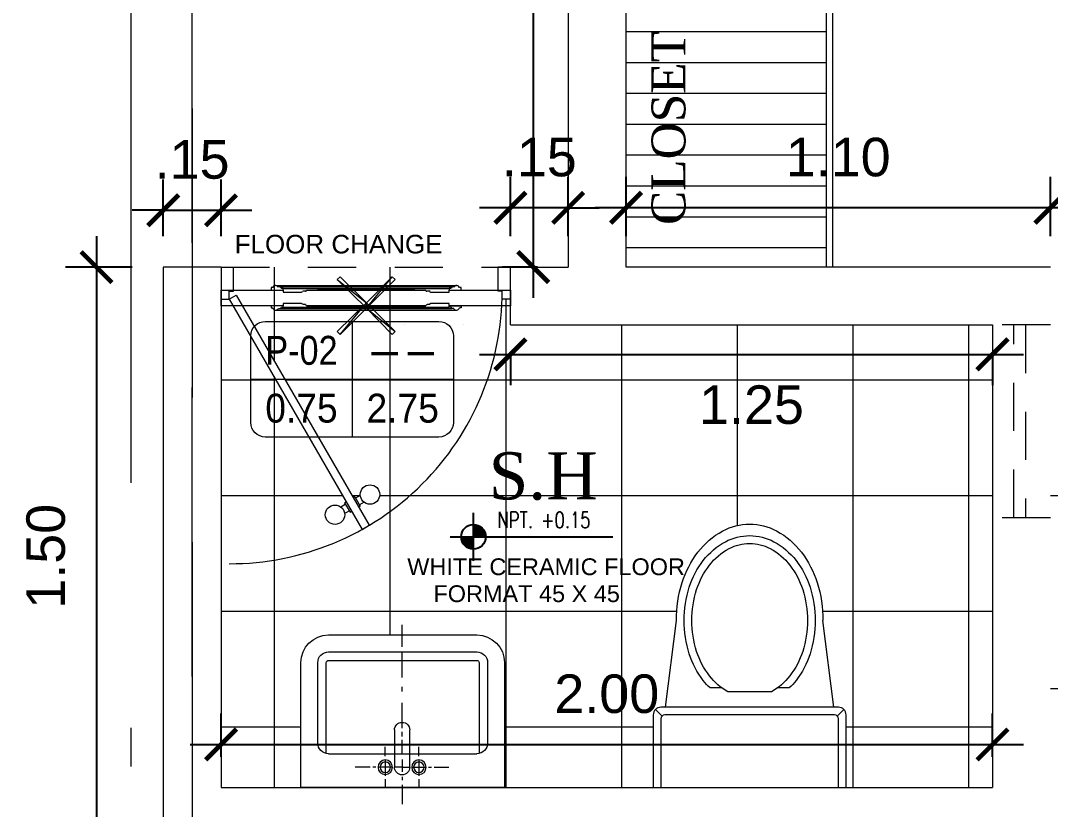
# Model space of a CAD drawing. Header units: millimetres. Extents: x -59 to 123, y 54 to 155.
# Drawn here: x -51.125 to -48.456, y 141.076 to 143.122 of the extents above; entities that cross this region are included whole.
import ezdxf
from ezdxf.enums import TextEntityAlignment as Align

# ---------------------------------------------------------------- set-up
doc = ezdxf.new("R2010")
doc.units = ezdxf.units.MM
for name, pattern in [('ACAD_ISO02W100', [15, 12, -3]), ('CONTINUA', [0]), ('DASHDOT', [25.4, 12.7, -6.35, 0, -6.35]), ('DASHED', [0.75, 0.5, -0.25]), ('HIDDEN2', [0.1875, 0.125, -0.0625])]:
    doc.linetypes.add(name, pattern=pattern)
doc.layers.get('0').update_dxf_attribs({"lineweight": 9})
doc.layers.get('Defpoints').update_dxf_attribs({"lineweight": 0})
for name, color, linetype in [('A-COT', 8, 'Continuous'), ('A-IND niveles', 8, 'Continuous'), ('A-PROY', 8, 'HIDDEN2'), ('A-TEX 010', 7, 'Continuous'), ('TEXTO', 2, 'Continuous')]:
    doc.layers.add(name, color=color, linetype=linetype)
for name, color, linetype, lineweight in [('DET-CORTE', 86, 'Continuous', 50), ('EJES', 6, 'ACAD_ISO02W100', 5), ('HP-Mobiliario', 251, 'Continuous', 0), ('mobiliario', 7, 'Continuous', 0), ('MUROS', 7, 'Continuous', 80), ('pisos', 251, 'Continuous', 0), ('PUERTAS', 7, 'Continuous', 9), ('SANITARIOS', 7, 'Continuous', 5), ('TEXTO1', 7, 'Continuous', 0), ('TEXTOS', 3, 'Continuous', 0), ('VIDRIO', 7, 'Continuous', 5)]:
    doc.layers.add(name, color=color, linetype=linetype, lineweight=lineweight)
doc.styles.add('ARIAL', font='arial.ttf')
doc.styles.add('ROMANS', font='ROMANS.SHX', dxfattribs={"width": 1.35, "height": 0.29})
doc.styles.add('ROMANS 0.75', font='romans.shx', dxfattribs={"width": 0.75})
doc.styles.add('S', font='romand.shx')
doc.styles.add('style1', font='arial.ttf', dxfattribs={"height": 0.1})
doc.styles.add('text100', font='swissek.ttf', dxfattribs={"height": 0.25})
doc.dimstyles.new('luis1', dxfattribs={"dimtxt": 0.1, "dimasz": 0.08, "dimexe": 0.08, "dimexo": 0.08, "dimgap": 0.08, "dimtad": 2, "dimzin": 4, "dimdsep": 46, "dimtxsty": 'style1', "dimblk": 'ARCHTICK', "dimcen": 2, "dimdle": 0.08, "dimclrd": 256, "dimclre": 256, "dimclrt": 256, "dimadec": 0, "dimazin": 1, "dimtfac": 1, "dimtix": 1, "dimtmove": 0, "dimatfit": 3, "dimfxl": 1, "dimtolj": 1, "dimarcsym": 0})

# ---------------------------------------------------------------- blocks, each defined once
blk = doc.blocks.new('CP')
at = {"layer": 'mobiliario'}
for points in [[(25.9, 6.427), (25.9, 6.4749), (25.8947, 6.4749), (25.8947, 6.6355), (25.9351, 6.6355), (25.9351, 6.4749), (25.9298, 6.4749), (25.9298, 6.427)], [(25.883, 6.494), (25.883, 6.2589), (25.883, 6.0249)], [(25.8873, 6.4866), (25.8873, 6.4812), (25.8883, 6.4812), (25.8894, 6.4802), (25.8905, 6.4791), (25.8905, 6.4781), (25.8905, 6.477), (25.8905, 6.4759), (25.8905, 6.4749)], [(25.8905, 6.4749), (25.8947, 6.4749), (25.8947, 6.5057), (25.8894, 6.5057), (25.8894, 6.5015)], [(25.9415, 6.5015), (25.9415, 6.5057), (25.9351, 6.5057), (25.9351, 6.4749), (25.9394, 6.4749), (25.9394, 6.4759), (25.9394, 6.477), (25.9394, 6.4781), (25.9405, 6.4791), (25.9405, 6.4802), (25.9415, 6.4802), (25.9415, 6.4812), (25.9426, 6.4812), (25.9437, 6.4812)], [(25.9437, 6.4812), (25.9437, 6.4866)], [(25.9468, 6.494), (25.9468, 6.2589), (25.9468, 6.0249)], [(25.8873, 6.4812), (25.8873, 6.2589), (25.8873, 6.0376)], [(25.8905, 6.4749), (25.8905, 6.2589), (25.8905, 6.044)], [(25.9394, 6.4749), (25.9394, 6.2589), (25.9394, 6.044)], [(25.9437, 6.4812), (25.9437, 6.2589), (25.9437, 6.0376)], [(25.8947, 6.4142), (25.8947, 6.2589), (25.8947, 6.1047), (25.8947, 6.2589), (25.8947, 6.4142)], [(25.8979, 6.4164), (25.8979, 6.4238)], [(25.933, 6.4238), (25.933, 6.4164)], [(25.9351, 6.4142), (25.9351, 6.2589), (25.9351, 6.1047)], [(25.9351, 6.1334), (25.9351, 6.3855)], [(25.8277, 6.3344), (25.8203, 6.327), (25.9022, 6.2589), (25.8277, 6.3344), (25.8277, 6.3344)], [(25.8203, 6.327), (25.9022, 6.2589), (25.8883, 6.2589), (25.8203, 6.327), (25.8203, 6.327)], [(25.9628, 6.3344), (25.9022, 6.2589), (25.8883, 6.2589), (25.9628, 6.3344), (25.9628, 6.3344)], [(25.9692, 6.327), (25.9628, 6.3344), (25.9022, 6.2589), (25.9692, 6.327), (25.9692, 6.327)], [(25.8883, 6.2589), (25.8277, 6.1844), (25.8203, 6.1919), (25.8883, 6.2589), (25.8883, 6.2589)], [(25.9022, 6.2589), (25.8883, 6.2589), (25.8277, 6.1844), (25.9022, 6.2589), (25.9022, 6.2589)], [(25.9022, 6.2589), (25.8883, 6.2589), (25.9692, 6.1919), (25.9022, 6.2589), (25.9022, 6.2589)], [(25.8883, 6.2589), (25.9692, 6.1919), (25.9628, 6.1844), (25.8883, 6.2589), (25.8883, 6.2589)], [(25.8447, 6.1589), (25.8447, 6.1589)], [(25.9298, 6.0919), (25.9298, 6.044), (25.9351, 6.044), (25.9351, 5.8855), (25.9107, 5.8855), (25.9065, 5.8855), (25.8947, 5.8855), (25.8947, 6.044), (25.9, 6.044), (25.9, 6.0919)], [(25.8979, 6.094), (25.8979, 6.1015)], [(25.933, 6.1015), (25.933, 6.094)], [(25.8873, 6.0323), (25.8873, 6.0376), (25.8883, 6.0376), (25.8894, 6.0376), (25.8894, 6.0387), (25.8905, 6.0398), (25.8905, 6.0408), (25.8905, 6.0419), (25.8905, 6.0429), (25.8905, 6.044)], [(25.8905, 6.044), (25.8947, 6.044), (25.8947, 6.0132), (25.8894, 6.0132), (25.8894, 6.0176)], [(25.9394, 6.044), (25.9351, 6.044), (25.9351, 6.0132), (25.9415, 6.0132), (25.9415, 6.0174)], [(25.9437, 6.0323), (25.9437, 6.0376), (25.9426, 6.0376), (25.9415, 6.0376), (25.9405, 6.0387), (25.9405, 6.0398), (25.9394, 6.0408), (25.9394, 6.0419), (25.9394, 6.0429), (25.9394, 6.044)], [(25.8447, 6.0078), (25.8447, 6.0078)]]:
    blk.add_lwpolyline(points, dxfattribs=at)
for centre, start, end in [((25.891, 6.4945), 101.5369, 239.1395), ((25.891, 6.0254), 120.8203, 258.5038)]:
    blk.add_arc(centre, 0.00798, start, end, dxfattribs=at)
for points in [[(25.9468, 6.4956), (25.9464, 6.4988), (25.9441, 6.5014), (25.941, 6.5022)], [(25.943, 6.4877), (25.9457, 6.4893), (25.9472, 6.4924), (25.9468, 6.4956)], [(25.8942, 6.4142), (25.8957, 6.4142), (25.8968, 6.4154), (25.8968, 6.4169)], [(25.8974, 6.4249), (25.8989, 6.4249), (25.9, 6.4261), (25.9, 6.4275)], [(25.9298, 6.4275), (25.9298, 6.4261), (25.931, 6.4249), (25.9325, 6.4249)], [(25.932, 6.4169), (25.932, 6.4154), (25.9331, 6.4142), (25.9346, 6.4142)], [(25.8968, 6.102), (25.8968, 6.1035), (25.8957, 6.1047), (25.8942, 6.1047)], [(25.9, 6.0924), (25.9, 6.0939), (25.8989, 6.0951), (25.8974, 6.0951)], [(25.9325, 6.0951), (25.931, 6.0951), (25.9298, 6.0939), (25.9298, 6.0924)], [(25.9346, 6.1047), (25.9331, 6.1047), (25.932, 6.1035), (25.932, 6.102)], [(25.941, 6.0177), (25.9441, 6.0186), (25.9464, 6.0212), (25.9468, 6.0243)], [(25.9468, 6.0243), (25.9472, 6.0275), (25.9457, 6.0306), (25.943, 6.0322)]]:
    blk.add_open_spline(points, degree=3, dxfattribs=at)
blk = doc.blocks.new('A$C16406C30')
at = {"layer": 'HP-Mobiliario'}
for p, q in [((0.1885, 0.5), (0, 0.5)), ((0.2026, 0.4941), (0.1856, 0.4771)), ((0.1785, 0.48), (0, 0.48)), ((0.1885, 0.03), (0.1885, 0.47)), ((0.2085, 0.02), (0.2085, 0.48)), ((0.2085, 0.4681), (0.4335, 0.44)), ((0.2585, 0.3218), (0.2585, 0.3528)), ((0.2485, 0.1938), (0.2485, 0.3062)), ((0.2585, 0.1472), (0.2585, 0.1782)), ((0.2085, 0.0319), (0.4335, 0.06)), ((0, 0.02), (0.1785, 0.02)), ((0, 0), (0.1885, 0)), ((0.2026, 0.0059), (0.1856, 0.0229))]:
    blk.add_line(p, q, dxfattribs=at)
for points in [[(0.4335, 0.44, -0.076393), (0.532, 0.4249, -0.086437), (0.6103, 0.3844, -0.105872), (0.6657, 0.3199, -0.125404), (0.6835, 0.25, -0.125404), (0.6657, 0.1801, -0.105872), (0.6103, 0.1156, -0.086437), (0.532, 0.0751, -0.076393), (0.4335, 0.06, -0.076393)], [(0.2585, 0.3528, -0.0362), (0.2779, 0.3702, -0.08725), (0.347, 0.4065, -0.077598), (0.4335, 0.42, -0.077598), (0.52, 0.4065, -0.08725), (0.5891, 0.3702, -0.105601), (0.6378, 0.3127, -0.12364), (0.6535, 0.25, -0.12364), (0.6378, 0.1873, -0.105601), (0.5891, 0.1298, -0.08725), (0.52, 0.0935, -0.077598), (0.4335, 0.08, -0.077598)], [(0.2485, 0.3062, -0.100268), (0.2902, 0.3544, -0.08725), (0.3531, 0.3874, -0.077598), (0.4335, 0.4, -0.077598), (0.5139, 0.3874, -0.08725), (0.5768, 0.3544, -0.105601), (0.6201, 0.3032, -0.12364), (0.6335, 0.25, -0.12364), (0.6201, 0.1968, -0.105601), (0.5768, 0.1456, -0.08725), (0.5139, 0.1126, -0.077598), (0.4335, 0.1, -0.077598)], [(0.4335, 0.1, -0.077598), (0.3531, 0.1126, -0.08725), (0.2902, 0.1456, -0.100268), (0.2485, 0.1938, -0.12364)], [(0.4335, 0.08, -0.077598), (0.347, 0.0935, -0.08725), (0.2779, 0.1298, -0.0362), (0.2585, 0.1472, -0.12364)]]:
    blk.add_lwpolyline(points, format="xyb", dxfattribs=at)
for centre, radius, start, end in [((0.1885, 0.48), 0.02, 0, 90), ((0.1785, 0.47), 0.01, 0, 90), ((0.1785, 0.03), 0.01, 270, 0), ((0.1885, 0.02), 0.02, 270, 0)]:
    blk.add_arc(centre, radius, start, end, dxfattribs=at)
blk = doc.blocks.new('rf67')
at = {"layer": 'PUERTAS', "ltscale": 0.075}
for p, q in [((2984.4541, 394.8959), (2984.4292, 394.895)), ((2984.4585, 394.0686), (2984.4292, 394.895)), ((2984.4834, 394.0695), (2984.4541, 394.8959)), ((2983.711, 394.4797), (2983.7334, 394.4678)), ((2983.7334, 394.4678), (2983.7215, 394.4454)), ((2983.7327, 394.4394), (2983.6977, 394.3735)), ((2983.7215, 394.4454), (2983.7327, 394.4394)), ((2983.6641, 394.3914), (2983.6977, 394.3735)), ((2984.4603, 394.0531), (2984.4253, 393.9872)), ((2984.4834, 394.0695), (2984.4585, 394.0686)), ((2984.4715, 394.0471), (2984.4603, 394.0531)), ((2984.4834, 394.0695), (2984.4715, 394.0471)), ((2984.5059, 394.0576), (2984.4834, 394.0695)), ((2984.459, 393.9693), (2984.4253, 393.9872))]:
    blk.add_line(p, q, dxfattribs=at)
at = {"layer": 'PUERTAS', "ltscale": 0.01}
for p, q in [((2984.4089, 394.8242), (2984.4257, 394.8248)), ((2984.4255, 394.8297), (2984.4315, 394.8299)), ((2984.4267, 394.796), (2984.4255, 394.8297)), ((2984.4625, 394.831), (2984.4565, 394.8308)), ((2984.4637, 394.7974), (2984.4625, 394.831)), ((2984.4794, 394.8268), (2984.4627, 394.8262)), ((2984.4098, 394.8001), (2984.4265, 394.8006)), ((2984.4267, 394.796), (2984.4327, 394.7962)), ((2984.4637, 394.7974), (2984.4577, 394.7971)), ((2984.4803, 394.8026), (2984.4636, 394.802))]:
    blk.add_line(p, q, dxfattribs=at)
for centre in [(2984.5074, 394.8161), (2984.3818, 394.8116)]:
    blk.add_circle(centre, 0.0302, dxfattribs=at)
blk.add_arc((2984.4709, 394.0476), 0.8484, 61.9779, 152.0448, dxfattribs=at)
blk = doc.blocks.new('A$C37766BCA')
blk.add_line((0, 0.1807), (1.2198, 0.1807))
blk.add_lwpolyline([(0.1744, 0), (0.1744, 0.3614)])
at = {"const_width": 0.0923}
for points in [[(0.2206, 0.1807, 0.414214), (0.1744, 0.2269, 0.414214)], [(0.1283, 0.1807, 0.414214), (0.1744, 0.1346)]]:
    blk.add_lwpolyline(points, format="xyb", dxfattribs=at)
blk.add_circle((0.1744, 0.1807), 0.0923)
blk = doc.blocks.new('CUADROVANOS3')
blk.add_lwpolyline([(-0.2625, -0.1125), (-0.2625, 0.1125, -0.414214), (-0.225, 0.15), (0.225, 0.15, -0.414214), (0.2625, 0.1125), (0.2625, -0.1125, -0.414214), (0.225, -0.15), (-0.225, -0.15, -0.414214)], format="xyb", close=True)
for points in [[(0, 0.15), (0, -0.15)], [(-0.2625, 0), (0.2625, 0)]]:
    blk.add_lwpolyline(points)
at = {"layer": 'TEXTOS', "style": 'S', "flags": 8}
for tag, width, p, p2 in [('CODIGO', 1.029412, (-0.225, 0.0375), (-0.0375, 0.0375)), ('ALFEIZAR', 0.739437, (0.0375, 0.0375), (0.225, 0.0375)), ('ANCHO', 0.772059, (-0.225, -0.1125), (-0.0375, -0.1125)), ('ALTO', 0.772059, (0.0375, -0.1125), (0.225, -0.1125))]:
    blk.add_attdef(tag, text='', height=0.075, dxfattribs=dict(at, width=width)).set_placement(p, p2, align=Align.FIT)
blk = doc.blocks.new('LAV-5')
for p, q in [((-0.0015, -0.0076), (-0.0015, 0.043)), ((-0.264, 0), (-0.264, -0.3242)), ((0, 0), (-0.264, 0)), ((-0.0451, -0.0222), (-0.0451, 0.0007)), ((0.264, 0), (0, 0)), ((0.0421, -0.0222), (0.0421, 0.0007)), ((0.264, -0.3242), (0.264, 0)), ((-0.0015, -0.0282), (-0.0015, -0.0196)), ((-0.0015, -0.0282), (-0.0015, -0.0196)), ((-0.0846, -0.0529), (-0.123, -0.0529)), ((-0.07, -0.0529), (-0.0777, -0.0529)), ((-0.0264, -0.0529), (-0.064, -0.0529)), ((-0.0451, -0.0433), (-0.0451, -0.0306)), ((-0.0451, -0.0726), (-0.0451, -0.0433)), ((-0.0015, -0.0529), (-0.0212, -0.0529)), ((-0.0212, -0.1496), (-0.0212, -0.0529)), ((-0.0015, -0.0529), (-0.017, -0.0529)), ((-0.0015, -0.0726), (-0.0015, -0.0409)), ((-0.0015, -0.0726), (-0.0015, -0.0409)), ((-0.0015, -0.0529), (0.0182, -0.0529)), ((-0.0015, -0.0529), (0.014, -0.0529)), ((0.0182, -0.0529), (0.0182, -0.1496)), ((0.0234, -0.0529), (0.061, -0.0529)), ((0.0421, -0.0433), (0.0421, -0.0306)), ((0.0421, -0.0726), (0.0421, -0.0433)), ((0.067, -0.0529), (0.0747, -0.0529)), ((0.0816, -0.0529), (0.12, -0.0529)), ((-0.198, -0.0886), (-0.198, -0.3242)), ((-0.1922, -0.088), (0.1922, -0.088)), ((-0.0451, -0.0812), (-0.0451, -0.106)), ((-0.0011, -0.0863), (-0.0011, -0.124)), ((0.0421, -0.0812), (0.0421, -0.106)), ((0.198, -0.3242), (0.198, -0.0886)), ((-0.22, -0.1158), (-0.22, -0.3242)), ((-0.0011, -0.1326), (-0.0011, -0.1445)), ((0.22, -0.3242), (0.22, -0.1158)), ((-0.0011, -0.1539), (-0.0011, -0.2199)), ((-0.0015, -0.2489), (-0.0015, -0.2618)), ((-0.0015, -0.2857), (-0.0015, -0.3507)), ((-0.1922, -0.33), (0.1922, -0.33)), ((-0.0015, -0.329), (-0.0015, -0.347)), ((-0.1922, -0.352), (0.1922, -0.352)), ((-0.0015, -0.365), (-0.0015, -0.4223)), ((-0.1922, -0.396), (0.1922, -0.396))]:
    blk.add_line(p, q)
for centre, radius in [((-0.0451, -0.0529), 0.0188), ((-0.0451, -0.0529), 0.0137), ((0.0421, -0.0529), 0.0188), ((0.0421, -0.0529), 0.0137)]:
    blk.add_circle(centre, radius)
for centre, radius, start, end in [((-0.0015, -0.0529), 0.0197, 90, 180), ((-0.0015, -0.0529), 0.0197, 0, 90), ((-0.1922, -0.1158), 0.0278, 90, 180), ((0.1922, -0.1158), 0.0278, 0, 90), ((-0.0015, -0.1496), 0.0197, 180, 270), ((-0.0015, -0.1496), 0.0197, 270, 0), ((-0.1922, -0.3242), 0.0718, 180, 270), ((-0.1922, -0.3242), 0.0278, 180, 270), ((-0.1922, -0.3242), 0.00583, 180, 270), ((0.1922, -0.3242), 0.0718, 270, 0), ((0.1922, -0.3242), 0.0278, 270, 0), ((0.1922, -0.3242), 0.00583, 270, 0)]:
    blk.add_arc(centre, radius, start, end)
blk = doc.blocks.new('_ArchTick')
at = {"color": 0, "linetype": 'ByBlock', "const_width": 0.15}
blk.add_lwpolyline([(-0.5, -0.5), (0.5, 0.5)], dxfattribs=at)
blk = doc.blocks.new('*D231')
at = {"layer": 'A-COT', "linetype": 'Continuous', "lineweight": -2, "transparency": 16777216}
for p, q in [((-49.7962, 144.4873), (-49.7962, 142.4023)), ((-49.7856, 144.4073), (-49.8762, 144.4073)), ((-49.7856, 142.4823), (-49.8762, 142.4823))]:
    blk.add_line(p, q, dxfattribs=at)
at = {"layer": 'Defpoints', "color": 0, "linetype": 'CONTINUA', "transparency": 16777216}
for p in [(-49.7056, 144.4073), (-49.7962, 142.4823), (-49.7056, 142.4823)]:
    blk.add_point(p, dxfattribs=at)
at = {"layer": 'A-COT', "linetype": 'CONTINUA', "lineweight": -2, "transparency": 16777216, "xscale": 0.08, "yscale": 0.08, "zscale": 0.08}
for p, rotation in [((-49.7962, 144.4073), 90), ((-49.7962, 142.4823), 270)]:
    blk.add_blockref('_ArchTick', p, dxfattribs=dict(at, rotation=rotation))
at = {"layer": 'A-COT', "linetype": 'CONTINUA', "lineweight": 5, "transparency": 16777216, "insert": (-49.9273, 143.4448), "char_height": 0.1, "attachment_point": 5, "rotation": 90, "style": 'style1'}
blk.add_mtext('\\A1;1.92', dxfattribs=at)
blk = doc.blocks.new('*D246')
at = {"layer": 'A-COT', "linetype": 'Continuous', "lineweight": -2, "transparency": 16777216}
for p, q in [((-50.7556, 142.5623), (-50.7556, 142.7098)), ((-50.6056, 142.5623), (-50.6056, 142.7098)), ((-50.7556, 142.6298), (-50.8356, 142.6298)), ((-50.7556, 142.6298), (-50.6056, 142.6298)), ((-50.6056, 142.6298), (-50.5256, 142.6298))]:
    blk.add_line(p, q, dxfattribs=at)
at = {"layer": 'Defpoints', "color": 0, "linetype": 'CONTINUA', "transparency": 16777216}
for p in [(-50.6056, 142.6298), (-50.7556, 142.4823), (-50.6056, 142.4823)]:
    blk.add_point(p, dxfattribs=at)
at = {"layer": 'A-COT', "linetype": 'CONTINUA', "lineweight": -2, "transparency": 16777216, "xscale": 0.08, "yscale": 0.08, "zscale": 0.08}
blk.add_blockref('_ArchTick', (-50.7556, 142.6298), dxfattribs=at)
at = {"layer": 'A-COT', "linetype": 'CONTINUA', "lineweight": -2, "transparency": 16777216, "xscale": 0.08, "yscale": 0.08, "zscale": 0.08, "rotation": 180}
blk.add_blockref('_ArchTick', (-50.6056, 142.6298), dxfattribs=at)
at = {"layer": 'A-COT', "linetype": 'CONTINUA', "lineweight": 5, "transparency": 16777216, "insert": (-50.6806, 142.7609), "char_height": 0.1, "attachment_point": 5, "style": 'style1'}
blk.add_mtext('\\A1;.15', dxfattribs=at)
blk = doc.blocks.new('*D247')
at = {"layer": 'A-COT', "linetype": 'Continuous', "lineweight": -2, "transparency": 16777216}
for p, q in [((-49.8554, 142.5623), (-49.8554, 142.7161)), ((-49.7056, 142.5623), (-49.7056, 142.7161)), ((-49.8554, 142.6361), (-49.9354, 142.6361)), ((-49.7056, 142.6361), (-49.8554, 142.6361)), ((-49.7056, 142.6361), (-49.6256, 142.6361))]:
    blk.add_line(p, q, dxfattribs=at)
at = {"layer": 'Defpoints', "color": 0, "linetype": 'CONTINUA', "transparency": 16777216}
for p in [(-49.8554, 142.6361), (-49.8554, 142.4823), (-49.7056, 142.4823)]:
    blk.add_point(p, dxfattribs=at)
at = {"layer": 'A-COT', "linetype": 'CONTINUA', "lineweight": -2, "transparency": 16777216, "xscale": 0.08, "yscale": 0.08, "zscale": 0.08}
blk.add_blockref('_ArchTick', (-49.8554, 142.6361), dxfattribs=at)
at = {"layer": 'A-COT', "linetype": 'CONTINUA', "lineweight": -2, "transparency": 16777216, "xscale": 0.08, "yscale": 0.08, "zscale": 0.08, "rotation": 180}
blk.add_blockref('_ArchTick', (-49.7056, 142.6361), dxfattribs=at)
at = {"layer": 'A-COT', "linetype": 'CONTINUA', "lineweight": 5, "transparency": 16777216, "insert": (-49.7805, 142.7671), "char_height": 0.1, "attachment_point": 5, "style": 'style1'}
blk.add_mtext('\\A1;.15', dxfattribs=at)
blk = doc.blocks.new('*D248')
at = {"layer": 'A-COT', "linetype": 'Continuous', "lineweight": -2, "transparency": 16777216}
for p, q in [((-49.9354, 142.256), (-48.5256, 142.256)), ((-49.8554, 142.256), (-49.8554, 142.176)), ((-48.6056, 142.256), (-48.6056, 142.176))]:
    blk.add_line(p, q, dxfattribs=at)
at = {"layer": 'Defpoints', "color": 0, "linetype": 'CONTINUA', "transparency": 16777216}
for p in [(-49.8554, 142.3323), (-48.6056, 142.3323), (-48.6056, 142.256)]:
    blk.add_point(p, dxfattribs=at)
at = {"layer": 'A-COT', "linetype": 'CONTINUA', "lineweight": -2, "transparency": 16777216, "xscale": 0.08, "yscale": 0.08, "zscale": 0.08, "rotation": 180}
blk.add_blockref('_ArchTick', (-49.8554, 142.256), dxfattribs=at)
at = {"layer": 'A-COT', "linetype": 'CONTINUA', "lineweight": -2, "transparency": 16777216, "xscale": 0.08, "yscale": 0.08, "zscale": 0.08}
blk.add_blockref('_ArchTick', (-48.6056, 142.256), dxfattribs=at)
at = {"layer": 'A-COT', "linetype": 'CONTINUA', "lineweight": 5, "transparency": 16777216, "insert": (-49.2305, 142.1249), "char_height": 0.1, "attachment_point": 5, "style": 'style1'}
blk.add_mtext('\\A1;1.25', dxfattribs=at)
blk = doc.blocks.new('*D249')
at = {"layer": 'A-COT', "linetype": 'Continuous', "lineweight": -2, "transparency": 16777216}
for p, q in [((-49.5556, 142.5623), (-49.5556, 142.7161)), ((-48.4556, 142.5623), (-48.4556, 142.7161)), ((-48.3756, 142.6361), (-49.6356, 142.6361))]:
    blk.add_line(p, q, dxfattribs=at)
at = {"layer": 'Defpoints', "color": 0, "linetype": 'CONTINUA', "transparency": 16777216}
for p in [(-49.5556, 142.6361), (-49.5556, 142.4823), (-48.4556, 142.4823)]:
    blk.add_point(p, dxfattribs=at)
at = {"layer": 'A-COT', "linetype": 'CONTINUA', "lineweight": -2, "transparency": 16777216, "xscale": 0.08, "yscale": 0.08, "zscale": 0.08, "rotation": 180}
blk.add_blockref('_ArchTick', (-49.5556, 142.6361), dxfattribs=at)
at = {"layer": 'A-COT', "linetype": 'CONTINUA', "lineweight": -2, "transparency": 16777216, "xscale": 0.08, "yscale": 0.08, "zscale": 0.08}
blk.add_blockref('_ArchTick', (-48.4556, 142.6361), dxfattribs=at)
at = {"layer": 'A-COT', "linetype": 'CONTINUA', "lineweight": 5, "transparency": 16777216, "insert": (-49.0056, 142.7671), "char_height": 0.1, "attachment_point": 5, "style": 'style1'}
blk.add_mtext('\\A1;1.10', dxfattribs=at)
blk = doc.blocks.new('*D251')
at = {"layer": 'A-COT', "linetype": 'Continuous', "lineweight": -2, "transparency": 16777216}
for p, q in [((-50.6056, 141.2123), (-50.6056, 141.3242)), ((-48.6056, 141.2123), (-48.6056, 141.3242)), ((-50.6856, 141.2442), (-48.5256, 141.2442))]:
    blk.add_line(p, q, dxfattribs=at)
at = {"layer": 'Defpoints', "color": 0, "linetype": 'CONTINUA', "transparency": 16777216}
for p in [(-48.6056, 141.2442), (-50.6056, 141.1323), (-48.6056, 141.1323)]:
    blk.add_point(p, dxfattribs=at)
at = {"layer": 'A-COT', "linetype": 'CONTINUA', "lineweight": -2, "transparency": 16777216, "xscale": 0.08, "yscale": 0.08, "zscale": 0.08, "rotation": 180}
blk.add_blockref('_ArchTick', (-50.6056, 141.2442), dxfattribs=at)
at = {"layer": 'A-COT', "linetype": 'CONTINUA', "lineweight": -2, "transparency": 16777216, "xscale": 0.08, "yscale": 0.08, "zscale": 0.08}
blk.add_blockref('_ArchTick', (-48.6056, 141.2442), dxfattribs=at)
at = {"layer": 'A-COT', "linetype": 'CONTINUA', "lineweight": 5, "transparency": 16777216, "insert": (-49.6056, 141.3752), "char_height": 0.1, "attachment_point": 5, "style": 'style1'}
blk.add_mtext('\\A1;2.00', dxfattribs=at)
blk = doc.blocks.new('*D253')
at = {"layer": 'A-COT', "linetype": 'Continuous', "lineweight": -2, "transparency": 16777216}
for p, q in [((-50.9285, 142.5623), (-50.9285, 140.9023)), ((-50.8356, 142.4823), (-51.0085, 142.4823)), ((-50.8356, 140.9823), (-51.0085, 140.9823))]:
    blk.add_line(p, q, dxfattribs=at)
at = {"layer": 'Defpoints', "color": 0, "linetype": 'CONTINUA', "transparency": 16777216}
for p in [(-50.7556, 142.4823), (-50.9285, 140.9823), (-50.7556, 140.9823)]:
    blk.add_point(p, dxfattribs=at)
at = {"layer": 'A-COT', "linetype": 'CONTINUA', "lineweight": -2, "transparency": 16777216, "xscale": 0.08, "yscale": 0.08, "zscale": 0.08}
for p, rotation in [((-50.9285, 142.4823), 90), ((-50.9285, 140.9823), 270)]:
    blk.add_blockref('_ArchTick', p, dxfattribs=dict(at, rotation=rotation))
at = {"layer": 'A-COT', "linetype": 'CONTINUA', "lineweight": 5, "transparency": 16777216, "insert": (-51.0596, 141.7323), "char_height": 0.1, "attachment_point": 5, "rotation": 90, "style": 'style1'}
blk.add_mtext('\\A1;1.50', dxfattribs=at)

msp = doc.modelspace()

# ---------------------------------------------------------------- hatches: boundary and pattern name
at = {"layer": 'mobiliario', "lineweight": 5}
h = msp.add_hatch(dxfattribs=at)
h.set_pattern_fill('_USER', color=256, scale=0.08, pattern_type=0)
h.set_pattern_definition([(360, (1.78915, 321.333084), (1e-17, 0.08), [])])
h.paths.add_polyline_path([(-49.5556, 142.4823), (-49.0356, 142.4823), (-49.0356, 143.3948), (-49.0206, 143.3948), (-49.0206, 144.3073), (-49.5556, 144.3073)])
at = {"layer": 'pisos', "lineweight": 5}
h = msp.add_hatch(dxfattribs=at)
h.set_pattern_fill('_USER', color=256, scale=0.3, angle=90, double=1, pattern_type=0)
h.set_pattern_definition([(90, (-123.96696, 144.88946), (-0.3, 2e-17), []), (180, (-123.96696, 144.88946), (-4e-17, -0.3), [])])
h.paths.add_polyline_path([(-49.8766, 142.4201), (-49.8872, 142.4201), (-49.8872, 142.4823), (-50.5737, 142.4823), (-50.5737, 142.4201), (-50.5843, 142.4201), (-50.5843, 142.3989), (-50.5662, 142.4094), (-50.2629, 141.8839), (-50.2586, 141.8864), (-50.2566, 141.8831), (-50.2445, 141.8901, -1.050106), (-50.1943, 141.8925, -0.620259), (-50.2347, 141.8725), (-50.2466, 141.8656), (-50.2445, 141.8621), (-50.2217, 141.8126, 0.264315)])
h.paths.add_polyline_path([(-48.6056, 142.3323), (-49.8554, 142.3323), (-49.8554, 142.3989), (-49.8769, 142.3989, -0.256322), (-50.2217, 141.8126, -0.006911), (-50.2386, 141.8028), (-50.2397, 141.8022), (-50.2669, 141.8492), (-50.2712, 141.8467), (-50.2733, 141.8502), (-50.2851, 141.8433, -0.031911), (-50.2849, 141.8401, -1), (-50.3353, 141.8401, -0.60997), (-50.2954, 141.8606), (-50.2834, 141.8676), (-50.2853, 141.871), (-50.2809, 141.8735), (-50.5843, 142.3989), (-50.6056, 142.3989), (-50.6056, 141.1323), (-50.3987, 141.1323), (-50.3987, 141.4564, -0.414214), (-50.3269, 141.5283), (-49.9425, 141.5283, -0.414214), (-49.8707, 141.4564), (-49.8707, 141.1323), (-49.4852, 141.1323), (-49.4852, 141.3208, -0.414214), (-49.4652, 141.3408), (-49.4533, 141.3408), (-49.4252, 141.5658, -0.076393), (-49.41, 141.6642, -0.086437), (-49.3695, 141.7426, -0.105872), (-49.305, 141.798, -0.125404), (-49.2352, 141.8158, -0.125404), (-49.1653, 141.798, -0.105872), (-49.1008, 141.7426, -0.086437), (-49.0603, 141.6642, -0.076393), (-49.0452, 141.5658), (-49.017, 141.3408), (-49.0052, 141.3408, -0.414214), (-48.9852, 141.3208), (-48.9852, 141.1323), (-48.6056, 141.1323)])
h = msp.add_hatch(dxfattribs=at)
h.set_pattern_fill('_USER', color=256, scale=0.5, angle=90, double=1, pattern_type=0)
h.set_pattern_definition([(90, (-123.96696, 144.88946), (-0.5, 3e-17), []), (180, (-123.96696, 144.88946), (-6e-17, -0.5), [])])
h.paths.add_polyline_path([(-46.4056, 142.3323), (-46.8556, 142.3323), (-48.4556, 142.3323), (-47.4306, 141.2323)])
h.paths.add_polyline_path([(-47.0056, 140.7762), (-47.4306, 141.2323), (-48.4556, 140.1323), (-47.4606, 140.1323), (-47.4606, 140.2685, -0.414214), (-47.4231, 140.306), (-47.0056, 140.306)])
h.paths.add_polyline_path([(-47.1981, 140.306), (-47.4231, 140.306, 0.414214), (-47.4606, 140.2685), (-47.4606, 140.156), (-47.1981, 140.156)], flags=17)
h.paths.add_polyline_path([(-47.0056, 140.306), (-47.1981, 140.306), (-47.1981, 140.156), (-47.0056, 140.156)], flags=17)
h.paths.add_polyline_path([(-47.4306, 141.2323), (-48.4556, 142.3323), (-48.4556, 140.1323)])
h.paths.add_polyline_path([(-46.4056, 142.3323), (-47.4306, 141.2323), (-47.0056, 140.7762), (-47.0056, 140.8823), (-46.4056, 140.8823)])
h.paths.add_polyline_path([(-47.0056, 139.8823), (-47.4606, 139.8823), (-47.4606, 139.9823), (-47.0056, 139.9823), (-47.0056, 140.006), (-47.4231, 140.006, -0.414214), (-47.4606, 140.0435), (-47.4606, 140.1323), (-48.4556, 140.1323), (-48.4556, 139.6323), (-48.6056, 139.6323), (-48.6056, 140.9823), (-49.6554, 140.9823), (-49.6554, 139.7823), (-49.6554, 139.6823), (-50.7556, 139.6823), (-50.7556, 138.7823), (-50.6056, 138.7823), (-50.6056, 137.8323), (-50.523, 137.8323), (-50.523, 137.8714), (-50.5659, 137.8714), (-50.5659, 138.4362), (-50.545, 138.4362), (-50.545, 138.4574), (-50.5659, 138.4574), (-50.5659, 138.4946), (-50.245, 138.4946), (-50.245, 138.5198), (-50.03, 138.5198), (-50.03, 138.4946), (-49.9859, 138.4946), (-49.9859, 138.4574), (-50.0067, 138.4574), (-50.0067, 138.4362), (-49.9859, 138.4362), (-49.9859, 137.8714), (-50.0323, 137.8714), (-50.0323, 137.8323), (-49.7557, 137.8323), (-49.7557, 138.4323), (-48.3256, 138.4323), (-48.3256, 138.4723), (-47.8856, 138.4723), (-47.8856, 138.4323), (-47.8056, 138.4323), (-47.0056, 138.4323)])
h.paths.add_polyline_path([(-50.0554, 140.9823), (-50.7556, 140.9823), (-50.7556, 139.7823), (-50.0554, 139.7823)])
h.paths.add_polyline_path([(-50.4363, 140.2254), (-50.4374, 140.2242), (-50.4367, 140.2235)], flags=0)
h.paths.add_polyline_path([(-50.3905, 139.8648), (-50.407, 139.8725, 0.019578)], flags=16)
h.paths.add_polyline_path([(-50.3907, 140.2953), (-50.3821, 140.2965, 0.131652)], flags=16)
h.paths.add_polyline_path([(-50.4383, 140.2684), (-50.4231, 140.2786), (-50.4072, 140.2876), (-50.3985, 140.2888), (-50.3821, 140.2965), (-50.3741, 140.2932), (-50.3688, 140.2864), (-50.3677, 140.2779), (-50.371, 140.2699), (-50.3778, 140.2646), (-50.392, 140.258), (-50.4056, 140.2503), (-50.4167, 140.2428), (-50.4247, 140.2364), (-50.4363, 140.2254), (-50.4441, 140.2168), (-50.4266, 140.1992, 0.5), (-50.4171, 140.1898), (-50.4011, 140.1737, 0.161528), (-50.4338, 140.0851), (-50.4255, 140.0851, -0.94524), (-50.4249, 140.0751), (-50.4337, 140.0751, 0.161565), (-50.401, 139.9864), (-50.3927, 139.9948, -1.057933), (-50.3852, 139.9881), (-50.408, 139.9653, 0.171573), (-50.4099, 139.9613, -0.353553), (-50.4173, 139.9538, 0.171573), (-50.4213, 139.9519), (-50.4366, 139.9366), (-50.4362, 139.9347), (-50.4245, 139.9237), (-50.4165, 139.9173), (-50.4054, 139.9099), (-50.3918, 139.9022), (-50.3776, 139.8956, -0.767327), (-50.3819, 139.8637), (-50.3983, 139.8713), (-50.407, 139.8725), (-50.4229, 139.8815), (-50.4381, 139.8917), (-50.4524, 139.903), (-50.4658, 139.9154), (-50.4782, 139.9289), (-50.4895, 139.9432), (-50.4996, 139.9584), (-50.5085, 139.9744), (-50.5161, 139.991), (-50.5224, 140.0081), (-50.5274, 140.0257), (-50.531, 140.0436), (-50.5331, 140.0618), (-50.5338, 140.08), (-50.5331, 140.0983), (-50.531, 140.1164), (-50.5275, 140.1343), (-50.5225, 140.1519), (-50.5162, 140.1691), (-50.5086, 140.1857), (-50.4997, 140.2016), (-50.4896, 140.2168), (-50.4783, 140.2312), (-50.466, 140.2446), (-50.4526, 140.2571)], flags=16)
h.paths.add_polyline_path([(-50.4434, 140.2583), (-50.4292, 140.2697), (-50.4142, 140.2799), (-50.3985, 140.2888), (-50.3901, 140.2858), (-50.3842, 140.2792), (-50.3825, 140.2709), (-50.3862, 140.2608, 0.042767), (-50.4157, 140.2436), (-50.4247, 140.2364), (-50.4309, 140.2318, 0.027095), (-50.4465, 140.2168), (-50.447, 140.2136), (-50.4568, 140.2009), (-50.4656, 140.1875), (-50.4733, 140.1734), (-50.4799, 140.1587), (-50.4854, 140.1436), (-50.4897, 140.128), (-50.4927, 140.1122), (-50.4946, 140.0962), (-50.4952, 140.08), (-50.4946, 140.0639), (-50.4927, 140.0479), (-50.4896, 140.032), (-50.4853, 140.0165), (-50.4798, 140.0013), (-50.4732, 139.9867), (-50.4655, 139.9726), (-50.4567, 139.9592), (-50.4469, 139.9465), (-50.4362, 139.9347), (-50.4245, 139.9237), (-50.4155, 139.9165, 0.044183), (-50.385, 139.8988), (-50.3708, 139.8903), (-50.3675, 139.8823), (-50.3687, 139.8738), (-50.3739, 139.8669), (-50.3899, 139.8744), (-50.3983, 139.8713), (-50.414, 139.8802), (-50.429, 139.8904), (-50.4432, 139.9018), (-50.4565, 139.9143), (-50.4687, 139.9278), (-50.4799, 139.9422), (-50.4899, 139.9575), (-50.4987, 139.9736), (-50.5063, 139.9903), (-50.5125, 140.0075), (-50.5174, 140.0253), (-50.5209, 140.0433), (-50.5231, 140.0616), (-50.5238, 140.08), (-50.5231, 140.0984), (-50.521, 140.1167), (-50.5175, 140.1348), (-50.5126, 140.1525), (-50.5063, 140.1698), (-50.4988, 140.1865), (-50.49, 140.2026), (-50.48, 140.2179), (-50.4688, 140.2323), (-50.4566, 140.2458)], flags=0)
h.paths.add_polyline_path([(-50.4338, 140.2558), (-50.42, 140.267), (-50.4054, 140.277), (-50.399, 140.2707), (-50.3967, 140.2628), (-50.3991, 140.2553), (-50.4123, 140.2464), (-50.4103, 140.2535), (-50.4231, 140.2431), (-50.435, 140.2317), (-50.4461, 140.2194), (-50.4542, 140.2087), (-50.447, 140.2136), (-50.4568, 140.2009), (-50.4656, 140.1875), (-50.4733, 140.1734), (-50.4799, 140.1587), (-50.4854, 140.1436), (-50.4897, 140.128), (-50.4927, 140.1122), (-50.4946, 140.0962), (-50.4952, 140.08), (-50.4946, 140.0639), (-50.4927, 140.0479), (-50.4896, 140.032), (-50.4853, 140.0165), (-50.4798, 140.0013), (-50.4732, 139.9867), (-50.4655, 139.9726), (-50.4567, 139.9592), (-50.4469, 139.9465), (-50.4541, 139.9513), (-50.4462, 139.9411), (-50.4444, 139.9429), (-50.4459, 139.9407), (-50.4349, 139.9284), (-50.4229, 139.917), (-50.4101, 139.9066), (-50.4121, 139.9138), (-50.399, 139.9048), (-50.3851, 139.897), (-50.3823, 139.8892), (-50.384, 139.881), (-50.3899, 139.8744), (-50.4052, 139.8831), (-50.4198, 139.8931), (-50.4336, 139.9043), (-50.4465, 139.9166), (-50.4584, 139.9298), (-50.4693, 139.9441), (-50.479, 139.9592), (-50.4876, 139.975), (-50.495, 139.9915), (-50.501, 140.0085), (-50.5058, 140.026), (-50.5092, 140.0438), (-50.5113, 140.0619), (-50.512, 140.08), (-50.5113, 140.0982), (-50.5093, 140.1162), (-50.5058, 140.1341), (-50.5011, 140.1515), (-50.495, 140.1686), (-50.4877, 140.1851), (-50.4791, 140.2009), (-50.4694, 140.216), (-50.4585, 140.2302), (-50.4466, 140.2435)], flags=0)
h.paths.add_polyline_path([(-50.4363, 140.7983), (-50.4374, 140.797), (-50.4367, 140.7963)], flags=0)
h.paths.add_polyline_path([(-50.3905, 140.4377), (-50.407, 140.4454, 0.019578)], flags=16)
h.paths.add_polyline_path([(-50.3907, 140.8682), (-50.3821, 140.8693, 0.131652)], flags=16)
h.paths.add_polyline_path([(-50.4381, 140.4645), (-50.4524, 140.4759), (-50.4658, 140.4883), (-50.4782, 140.5017), (-50.4895, 140.5161), (-50.4996, 140.5313), (-50.5085, 140.5472), (-50.5161, 140.5638), (-50.5224, 140.581), (-50.5274, 140.5985), (-50.531, 140.6165), (-50.5331, 140.6346), (-50.5338, 140.6529), (-50.5331, 140.6711), (-50.531, 140.6892), (-50.5275, 140.7072), (-50.5225, 140.7248), (-50.5162, 140.7419), (-50.5086, 140.7585), (-50.4997, 140.7745), (-50.4896, 140.7897), (-50.4783, 140.804), (-50.466, 140.8175), (-50.4526, 140.8299), (-50.4383, 140.8413), (-50.4231, 140.8515), (-50.4072, 140.8605), (-50.3985, 140.8617), (-50.3821, 140.8693), (-50.3741, 140.8661), (-50.3688, 140.8592), (-50.3677, 140.8507), (-50.371, 140.8427), (-50.3778, 140.8374), (-50.392, 140.8308), (-50.4056, 140.8231), (-50.4167, 140.8157), (-50.4247, 140.8092), (-50.4363, 140.7983), (-50.4441, 140.7896), (-50.4266, 140.772, 0.5), (-50.4171, 140.7626), (-50.4011, 140.7465, 0.161528), (-50.4338, 140.6579), (-50.4255, 140.6579, -0.94524), (-50.4249, 140.6479), (-50.4337, 140.6479, 0.161565), (-50.401, 140.5593), (-50.3927, 140.5676, -1.057933), (-50.3852, 140.561), (-50.408, 140.5381, 0.171573), (-50.4099, 140.5341, -0.353553), (-50.4173, 140.5267, 0.171573), (-50.4213, 140.5248), (-50.4366, 140.5095), (-50.4362, 140.5075), (-50.4245, 140.4966), (-50.4165, 140.4901), (-50.4054, 140.4827), (-50.3918, 140.475), (-50.3776, 140.4684, -0.767327), (-50.3819, 140.4365), (-50.3983, 140.4442), (-50.407, 140.4454), (-50.4229, 140.4543)], flags=16)
h.paths.add_polyline_path([(-50.4432, 140.4746), (-50.4565, 140.4871), (-50.4687, 140.5006), (-50.4799, 140.515), (-50.4899, 140.5303), (-50.4987, 140.5464), (-50.5063, 140.5631), (-50.5125, 140.5804), (-50.5174, 140.5981), (-50.5209, 140.6162), (-50.5231, 140.6345), (-50.5238, 140.6529), (-50.5231, 140.6713), (-50.521, 140.6895), (-50.5175, 140.7076), (-50.5126, 140.7253), (-50.5063, 140.7426), (-50.4988, 140.7593), (-50.49, 140.7754), (-50.48, 140.7907), (-50.4688, 140.8052), (-50.4566, 140.8187), (-50.4434, 140.8312), (-50.4292, 140.8425), (-50.4142, 140.8527), (-50.3985, 140.8617), (-50.3901, 140.8586), (-50.3842, 140.852), (-50.3825, 140.8438), (-50.3862, 140.8337, 0.042767), (-50.4157, 140.8165), (-50.4247, 140.8092), (-50.4309, 140.8046, 0.027095), (-50.4465, 140.7897), (-50.447, 140.7864), (-50.4568, 140.7738), (-50.4656, 140.7603), (-50.4733, 140.7462), (-50.4799, 140.7316), (-50.4854, 140.7164), (-50.4897, 140.7009), (-50.4927, 140.685), (-50.4946, 140.669), (-50.4952, 140.6529), (-50.4946, 140.6367), (-50.4927, 140.6207), (-50.4896, 140.6049), (-50.4853, 140.5893), (-50.4798, 140.5742), (-50.4732, 140.5595), (-50.4655, 140.5454), (-50.4567, 140.532), (-50.4469, 140.5194), (-50.4362, 140.5075), (-50.4245, 140.4966), (-50.4155, 140.4893, 0.044183), (-50.385, 140.4717), (-50.3708, 140.4631), (-50.3675, 140.4552), (-50.3687, 140.4466), (-50.3739, 140.4398), (-50.3899, 140.4472), (-50.3983, 140.4442), (-50.414, 140.4531), (-50.429, 140.4633)], flags=0)
h.paths.add_polyline_path([(-50.4336, 140.4771), (-50.4465, 140.4894), (-50.4584, 140.5027), (-50.4693, 140.5169), (-50.479, 140.532), (-50.4876, 140.5478), (-50.495, 140.5643), (-50.501, 140.5813), (-50.5058, 140.5988), (-50.5092, 140.6167), (-50.5113, 140.6347), (-50.512, 140.6529), (-50.5113, 140.671), (-50.5093, 140.6891), (-50.5058, 140.7069), (-50.5011, 140.7244), (-50.495, 140.7414), (-50.4877, 140.7579), (-50.4791, 140.7738), (-50.4694, 140.7888), (-50.4585, 140.8031), (-50.4466, 140.8164), (-50.4338, 140.8287), (-50.42, 140.8398), (-50.4054, 140.8498), (-50.399, 140.8436), (-50.3967, 140.8356), (-50.3991, 140.8281), (-50.4123, 140.8192), (-50.4103, 140.8263), (-50.4231, 140.816), (-50.435, 140.8046), (-50.4461, 140.7922), (-50.4542, 140.7816), (-50.447, 140.7864), (-50.4568, 140.7738), (-50.4656, 140.7603), (-50.4733, 140.7462), (-50.4799, 140.7316), (-50.4854, 140.7164), (-50.4897, 140.7009), (-50.4927, 140.685), (-50.4946, 140.669), (-50.4952, 140.6529), (-50.4946, 140.6367), (-50.4927, 140.6207), (-50.4896, 140.6049), (-50.4853, 140.5893), (-50.4798, 140.5742), (-50.4732, 140.5595), (-50.4655, 140.5454), (-50.4567, 140.532), (-50.4469, 140.5194), (-50.4541, 140.5242), (-50.4462, 140.5139), (-50.4444, 140.5157), (-50.4459, 140.5135), (-50.4349, 140.5012), (-50.4229, 140.4898), (-50.4101, 140.4795), (-50.4121, 140.4866), (-50.399, 140.4777), (-50.3851, 140.4698), (-50.3823, 140.4621), (-50.384, 140.4538), (-50.3899, 140.4472), (-50.4052, 140.456), (-50.4198, 140.466)], flags=0)
h.paths.add_polyline_path([(-50.4607, 140.2117), (-50.4562, 140.2062), (-50.4652, 140.1922), (-50.4731, 140.1775), (-50.48, 140.1622), (-50.4856, 140.1464), (-50.49, 140.1302), (-50.4932, 140.1136), (-50.4951, 140.0969), (-50.4957, 140.08), (-50.4951, 140.0632), (-50.4931, 140.0464), (-50.49, 140.0299), (-50.4855, 140.0137), (-50.4799, 139.9979), (-50.4731, 139.9826), (-50.4651, 139.9679), (-50.456, 139.9539), (-50.4606, 139.9484), (-50.47, 139.963), (-50.4783, 139.9783), (-50.4854, 139.9943), (-50.4912, 140.0108), (-50.4958, 140.0277), (-50.4991, 140.045), (-50.5011, 140.0624), (-50.5018, 140.08), (-50.5011, 140.0976), (-50.4992, 140.1151), (-50.4959, 140.1324), (-50.4913, 140.1493), (-50.4854, 140.1658), (-50.4784, 140.1818), (-50.4701, 140.1971)], flags=0)
h.paths.add_polyline_path([(-50.4129, 140.4719), (-50.4101, 140.4795), (-50.3965, 140.4702), (-50.3988, 140.4623)], flags=0)
h.paths.add_polyline_path([(-50.4606, 140.5212), (-50.47, 140.5358), (-50.4783, 140.5511), (-50.4854, 140.5671), (-50.4912, 140.5836), (-50.4958, 140.6005), (-50.4991, 140.6178), (-50.5011, 140.6353), (-50.5018, 140.6529), (-50.5011, 140.6705), (-50.4992, 140.6879), (-50.4959, 140.7052), (-50.4913, 140.7221), (-50.4854, 140.7386), (-50.4784, 140.7546), (-50.4701, 140.77), (-50.4607, 140.7846), (-50.4562, 140.779), (-50.4652, 140.765), (-50.4731, 140.7503), (-50.48, 140.735), (-50.4856, 140.7192), (-50.49, 140.703), (-50.4932, 140.6865), (-50.4951, 140.6697), (-50.4957, 140.6529), (-50.4951, 140.636), (-50.4931, 140.6193), (-50.49, 140.6027), (-50.4855, 140.5865), (-50.4799, 140.5707), (-50.4731, 140.5554), (-50.4651, 140.5407), (-50.456, 140.5267)], flags=0)
h.paths.add_polyline_path([(-50.1672, 140.0801, -1), (-50.4005, 140.0801, -1)], flags=16)
h.paths.add_polyline_path([(-50.4005, 140.6529, -1), (-50.1672, 140.6529, -1)], flags=16)
h.paths.add_polyline_path([(-50.4101, 139.9066), (-50.3965, 139.8974), (-50.3988, 139.8894), (-50.4129, 139.8991)], flags=0)

# ---------------------------------------------------------------- linework, layer by layer
at = {"layer": 'A-PROY', "lineweight": 5}
for p, q in [((-50.6054, 142.4823), (-49.8554, 142.4823)), ((-48.4556, 142.3323), (-48.6056, 142.3323)), ((-48.4556, 142.3323), (-48.6056, 142.3323)), ((-48.5504, 141.8323), (-48.5504, 142.3323)), ((-48.52, 142.3323), (-48.52, 141.8323)), ((-48.4556, 141.8323), (-48.6056, 141.8323))]:
    msp.add_line(p, q, dxfattribs=at)
at = {"layer": 'DET-CORTE', "linetype": 'DASHDOT', "lineweight": 5, "ltscale": 0.1}
msp.add_line((-50.8394, 151.1124), (-50.8394, 130.3989), dxfattribs=at)
at = {"layer": 'EJES', "linetype": 'DASHED', "lineweight": 5, "ltscale": 1.5}
for p, q in [((-50.6806, 151.8941), (-50.6806, 130.7352)), ((-50.6806, 151.8941), (-50.6806, 130.7352)), ((-50.6806, 130.1705), (-50.6806, 151.3293)), ((-50.6806, 130.1705), (-50.6806, 151.3293))]:
    msp.add_line(p, q, dxfattribs=at)
at = {"layer": 'MUROS', "linetype": 'CONTINUA', "lineweight": 5}
for p, q in [((-49.7056, 144.4073), (-49.7056, 142.4823)), ((-49.5556, 142.4823), (-49.5556, 144.3073)), ((-50.7556, 142.4823), (-50.7556, 140.9823)), ((-50.6056, 142.4823), (-50.6056, 141.1323)), ((-49.8554, 142.3323), (-49.8554, 142.4823)), ((-49.8554, 142.4823), (-49.7056, 142.4823))]:
    msp.add_line(p, q, dxfattribs=at)
at = {"layer": 'MUROS', "lineweight": 5}
for p, q in [((-50.6056, 142.4823), (-50.7556, 142.4823)), ((-48.4556, 142.4823), (-49.5556, 142.4823)), ((-48.4556, 142.4823), (-49.1056, 142.4823)), ((-49.8554, 142.3323), (-48.6056, 142.3323)), ((-48.6056, 142.3323), (-48.6056, 141.1323)), ((-50.6056, 141.1323), (-48.6056, 141.1323))]:
    msp.add_line(p, q, dxfattribs=at)
at = {"layer": 'VIDRIO', "lineweight": 5}
for p, q in [((-49.0206, 144.3073), (-49.0206, 142.4823)), ((-49.0356, 142.4823), (-49.0356, 143.3948))]:
    msp.add_line(p, q, dxfattribs=at)

# ---------------------------------------------------------------- block references
at = {"lineweight": 5, "xscale": 1.000145369431387, "yscale": 1.000145369431387, "zscale": 1.000145369431387, "rotation": 90.00000000000001}
msp.add_blockref('CP', (-43.969, 116.4838), dxfattribs=at)
at = {"layer": 'A-IND niveles', "lineweight": 5, "xscale": 0.3456000000000008, "yscale": 0.3456000000000008, "zscale": 0.3456000000000008}
msp.add_blockref('A$C37766BCA', (-50.0116, 141.7203), dxfattribs=at)
at = {"layer": 'HP-Mobiliario', "lineweight": 5, "rotation": 90}
msp.add_blockref('A$C16406C30', (-48.9852, 141.1323), dxfattribs=at)
at = {"layer": 'PUERTAS', "lineweight": 5, "xscale": 0.8333333333362815, "yscale": 0.8333333333362815, "zscale": 0.8333333333362815, "rotation": 207.9691983123797}
msp.add_blockref('rf67', (1991.9807, 1598.8618), dxfattribs=at)
at = {"layer": 'SANITARIOS', "linetype": 'Continuous', "lineweight": 5, "xscale": -1, "rotation": 180}
msp.add_blockref('LAV-5', (-50.1347, 141.1323), dxfattribs=at)
at = {"layer": 'VIDRIO', "lineweight": 5, "ltscale": 0.25}
ref = msp.add_blockref('CUADROVANOS3', (-50.2659, 142.1915), dxfattribs=at)
ref.add_attrib('CODIGO', 'P-02', dxfattribs={"layer": 'TEXTOS', "color": 2, "height": 0.075, "style": 'ARIAL', "width": 0.847203, "flags": 8}).set_placement((-50.4909, 142.229), (-50.3034, 142.229), align=Align.FIT)
ref.add_attrib('ALTO', '2.75', dxfattribs={"layer": 'TEXTOS', "color": 2, "height": 0.075, "style": 'ARIAL', "width": 0.919468, "flags": 8}).set_placement((-50.2284, 142.079), (-50.0409, 142.079), align=Align.FIT)
ref.add_attrib('ANCHO', '0.75', dxfattribs={"layer": 'TEXTOS', "color": 2, "height": 0.075, "style": 'ARIAL', "width": 0.919468, "flags": 8}).set_placement((-50.4909, 142.079), (-50.3034, 142.079), align=Align.FIT)
ref.add_attrib('ALFEIZAR', '--', dxfattribs={"layer": 'TEXTOS', "color": 2, "height": 0.075, "style": 'ARIAL', "width": 2.68695, "flags": 8}).set_placement((-50.2284, 142.229), (-50.0409, 142.229), align=Align.FIT)

# ---------------------------------------------------------------- texts
at = {"layer": 'A-IND niveles', "lineweight": 5, "style": 'ROMANS 0.75', "width": 0.75}
msp.add_text('NPT. +0.15', height=0.04147, dxfattribs=at).set_placement((-49.889, 141.8058))
at = {"layer": 'A-TEX 010', "lineweight": 5, "insert": (-49.4899, 142.8431), "char_height": 0.088128, "attachment_point": 2, "rotation": 90, "style": 'ROMANS'}
msp.add_mtext('{\\fTimes New Roman|b0|i0|c0|p18;CLOSET}', dxfattribs=at)
at = {"layer": 'A-TEX 010', "lineweight": 5, "insert": (-49.7705, 142.0022), "char_height": 0.1224, "attachment_point": 2, "style": 'ROMANS'}
msp.add_mtext('{\\fTimes New Roman|b0|i0|c0|p18;S.H}', dxfattribs=at)
at = {"layer": 'TEXTO', "lineweight": 5, "insert": (-50.3009, 142.566), "char_height": 0.048214, "width": 6.671828, "attachment_point": 2, "style": 'text100'}
msp.add_mtext('{\\fArial|b0|i0|c0|p34;FLOOR CHANGE}', dxfattribs=at)
at = {"layer": 'TEXTO1', "lineweight": 5, "style": 'ARIAL'}
for s, p in [('WHITE CERAMIC FLOOR', (-50.1228, 141.6834)), ('FORMAT 45 X 45', (-50.055, 141.6135))]:
    msp.add_text(s, height=0.043546, dxfattribs=at).set_placement(p)

# ---------------------------------------------------------------- dimensions: what is measured, and where the dimension line sits
at = {"layer": 'A-COT', "linetype": 'CONTINUA', "lineweight": 5}
for base, p1, p2, picture, middle in [((-49.79623007, 142.48228084), (-49.70557188, 144.40728083), (-49.70557188, 142.48228084), '*D231', (-49.92728737, 143.44478083)), ((-50.9285, 140.9823), (-50.7556, 142.4823), (-50.7556, 140.9823), '*D253', (-51.0596, 141.7323))]:
    dim = msp.add_linear_dim(base=base, p1=p1, p2=p2, angle=90, dimstyle='luis1', override={"dimfxl": 0.1, "dimfxlon": 1, "dimarcsym": 2}, dxfattribs=at)
    dim.commit()
    dim.dimension.update_dxf_attribs({"geometry": picture, "text_midpoint": middle})
for base, p1, p2, picture, middle in [((-49.8554, 142.6361), (-49.7056, 142.4823), (-49.8554, 142.4823), '*D247', (-49.7805, 142.7671)), ((-49.5556, 142.6361), (-48.4556, 142.4823), (-49.5556, 142.4823), '*D249', (-49.0056, 142.7671)), ((-50.6056, 142.6298), (-50.7556, 142.4823), (-50.6056, 142.4823), '*D246', (-50.6806, 142.7609)), ((-48.6056, 142.256), (-49.8554, 142.3323), (-48.6056, 142.3323), '*D248', (-49.2305, 142.1249)), ((-48.6056, 141.2442), (-50.6056, 141.1323), (-48.6056, 141.1323), '*D251', (-49.6056, 141.3752))]:
    dim = msp.add_linear_dim(base=base, p1=p1, p2=p2, dimstyle='luis1', override={"dimfxl": 0.1, "dimfxlon": 1, "dimarcsym": 2}, dxfattribs=at)
    dim.commit()
    dim.dimension.update_dxf_attribs({"geometry": picture, "text_midpoint": middle})

doc.saveas('drawing.dxf')
